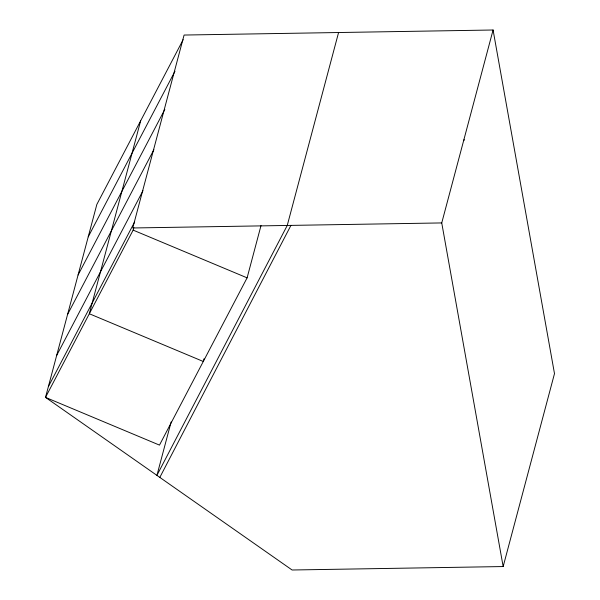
<?xml version="1.0" encoding="UTF-8"?>
<svg xmlns="http://www.w3.org/2000/svg" width="600" height="600" viewBox="0 0 600 600"><rect width="100%" height="100%" fill="white"/><g stroke="black" fill="none" stroke-linecap="round" stroke-linejoin="round"><path stroke-width="0.9" d="M140.655 120.817L89.317 313.748L203.288 361.478L204.007 358.77M493.08 30L441.743 222.93L132.75 227.978L184.087 35.047L493.08 30L554.49 373.62L503.16 566.55L292.095 570L45.51 397.38L133.132 230.115L133.852 227.407M171.142 421.935L156.922 475.373L287.25 225.458L338.58 32.527M183.165 39.668L96.84 204.45L45.51 397.38L159.48 445.11L247.103 277.845L261.022 225.548M159.817 477.405L290.933 225.397M88.222 236.835L174.983 71.227M78.067 275.01L164.828 109.395M67.582 314.423L153.907 149.64M56.655 355.47L142.98 190.688M48.367 386.64L134.685 221.858M463.815 139.972L464.625 139.958M133.132 230.115L247.103 277.845M441.743 222.93L503.16 566.55"/></g></svg>
